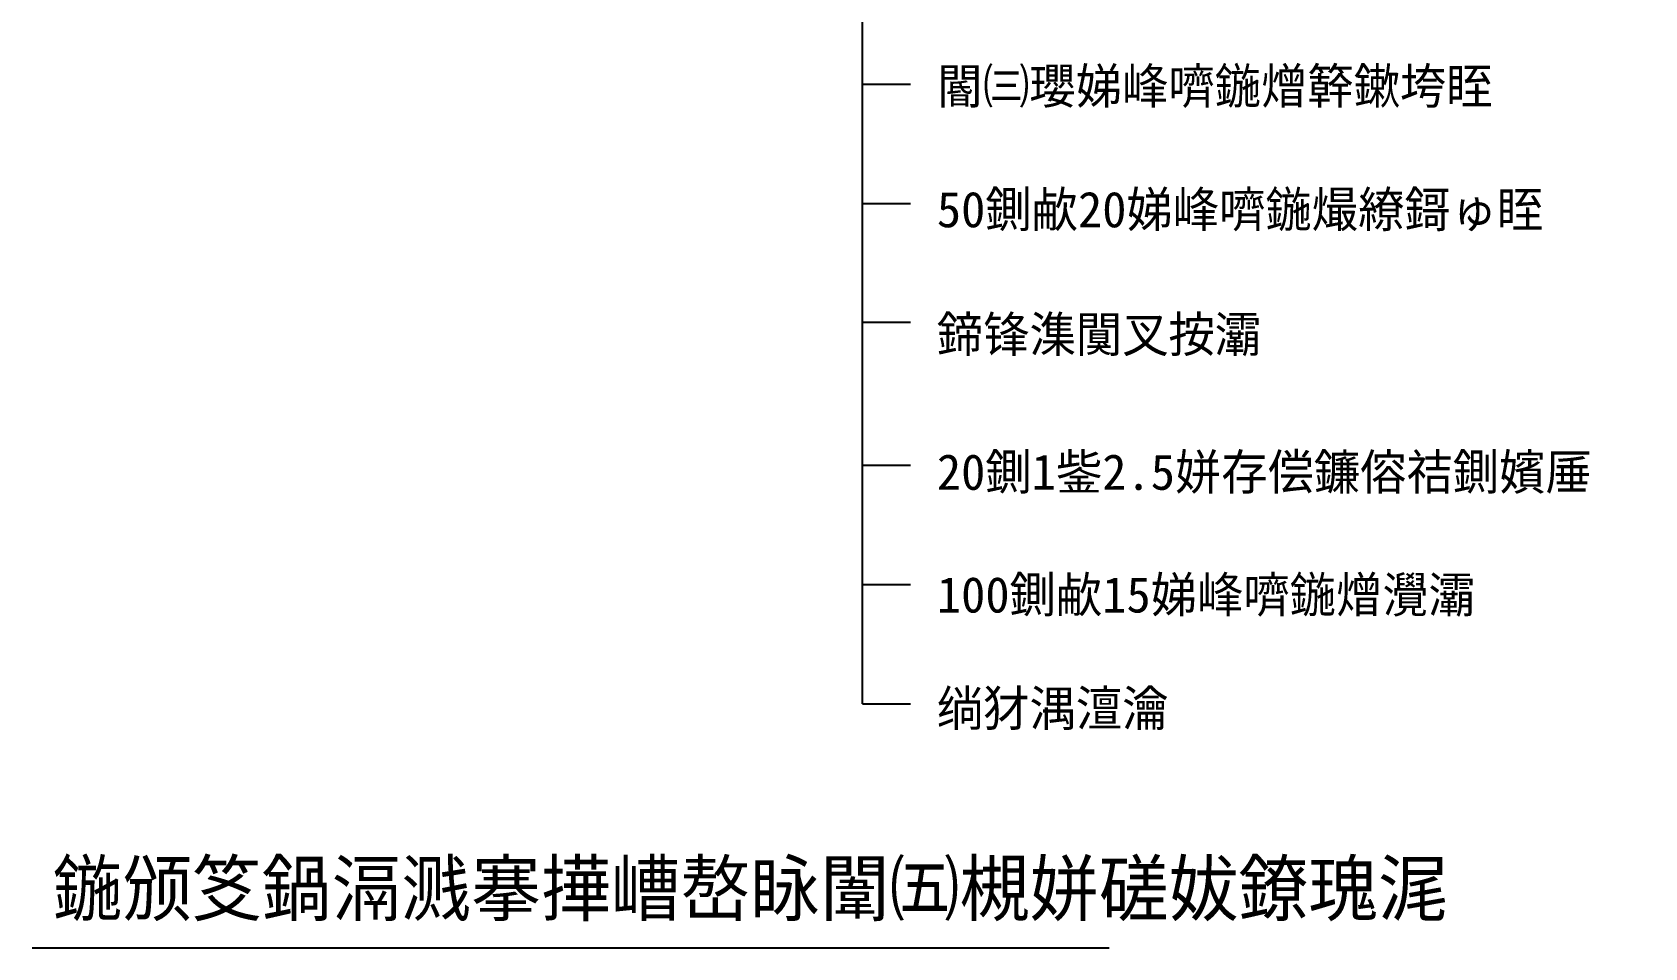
# Model space of a CAD drawing. Header units: metres. Extents: x -390402 to -379679, y -198483 to -177703.
# Drawn here: x -387866 to -379752, y -198483 to -193878 of the extents above; entities that cross this region are included whole.
import ezdxf

# ---------------------------------------------------------------- set-up
doc = ezdxf.new("R2010")
doc.units = ezdxf.units.M
for name, color, linetype in [('3', 3, 'Continuous'), ('SB', 7, 'Continuous'), ('ZB', 7, 'Continuous')]:
    doc.layers.add(name, color=color, linetype=linetype)

msp = doc.modelspace()

# ---------------------------------------------------------------- linework, layer by layer
msp.add_line((-387866.34, -198482.91), (-382447.79, -198482.91))
at = {"layer": '3'}
for p, q in [((-383688.86, -197256.23), (-383688.86, -191983.72)), ((-383688.86, -194138.84), (-383446.65, -194138.84)), ((-383688.86, -194738.84), (-383447, -194738.84)), ((-383688.86, -195336.29), (-383447, -195336.29)), ((-383688.86, -196056.23), (-383447, -196056.23)), ((-383688.86, -196656.23), (-383447, -196656.23)), ((-383688.86, -197256.23), (-383447, -197256.23))]:
    msp.add_line(p, q, dxfattribs=at)

# ---------------------------------------------------------------- texts
msp.add_text('鍦颁笅鍋滆溅搴撶嶆嶅眿闈㈤槻姘磋妭鐐瑰浘', height=270).set_placement((-387763.54, -198319.59))
at = {"layer": 'SB'}
msp.add_text('100鍘欳15娣峰嚌鍦熷灚灞', height=179.3, dxfattribs=at).set_placement((-383314.36, -196796.8))
at = {"layer": 'ZB'}
for s, p in [('閽㈢瓔娣峰嚌鍦熷簳鏉垮眰', (-383314.66, -194238.08)), ('50鍘欳20娣峰嚌鍦熶繚鎶ゅ眰', (-383314.36, -194858.81)), ('鍗锋潗闃叉按灞', (-383314.36, -195486.79)), ('20鍘1鈭2.5姘存偿鐮傛祮鍘嬪厜', (-383314.36, -196179.42)), ('绱犲湡澶瀹 ', (-383314.36, -197367.79))]:
    msp.add_text(s, height=179.3, dxfattribs=at).set_placement(p)

doc.saveas('drawing.dxf')
